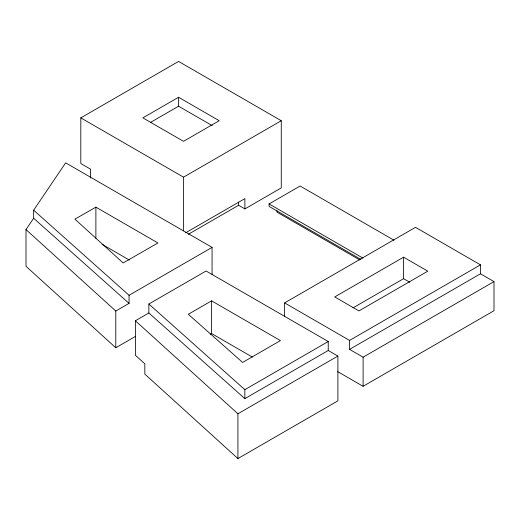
<?xml version="1.0" encoding="UTF-8"?>
<svg xmlns="http://www.w3.org/2000/svg" width="520" height="520" viewBox="0 0 520 520"><rect width="100%" height="100%" fill="white"/><g stroke="black" fill="none" stroke-linecap="round" stroke-linejoin="round"><path stroke-width="0.78" d="M135.356 336.459L115.784 347.757L26 266.305L26 229.58L33.657 218.257L33.657 210.191L65.657 162.851L212.062 247.383L212.062 274.573M90.597 177.957L90.597 169.202L80.814 163.553L80.814 117.871L178.568 61.432L281.268 120.724L281.268 187.902L244.881 208.91L238.589 205.276L188.377 234.267M178.568 97.26L142.87 117.871L183.514 141.336L219.213 120.724L178.568 97.26L178.568 106.216L212.206 125.638M150.573 122.382L178.568 106.216M80.814 117.871L183.514 177.164L281.268 120.724M185.608 232.83L244.881 198.614L244.881 208.91M360.88 259.389L269.087 206.401L269.087 203.938L300.118 186.024L394.004 240.227M115.784 347.757L115.784 311.031L129.051 303.375L129.051 295.308L212.062 247.383M148.857 304.025L206.063 270.998L328.237 341.529L328.237 350.487L244.849 398.632L148.857 312.981L148.857 304.025L244.849 389.675L244.849 398.632M328.237 350.487L337.89 356.063L337.89 400.849L237.919 458.569L144.827 374.107L144.827 363.805L135.388 355.245L135.388 320.762L148.857 312.981M211.582 300.846L188.311 314.281L242.613 362.427L280.423 340.594L211.582 300.846L211.582 333.541L252.33 357.065M210.217 334.334L211.582 333.541M284.603 316.394L284.603 302.906L415.5 227.331L480.467 264.843L480.467 273.8L349.57 349.369L349.57 340.412L480.467 264.843M403.566 257.186L334.724 296.933L358.963 310.928L427.804 271.18L403.566 257.186L403.566 278.681L352.989 307.886M244.849 389.675L328.237 341.529M237.919 458.569L237.919 413.784L337.89 356.063M349.57 349.369L363.103 357.188L494 281.613L494 310.726L363.103 386.295L337.727 371.644M95.888 207.142L74.893 219.154L123.169 262.958L157.917 242.957L95.888 207.142L95.888 238.336M480.467 273.8L494 281.613M403.566 278.681L409.799 282.282M269.087 203.938L362.979 258.141M359.651 259.883L276.971 212.147L276.971 210.561M284.603 302.906L349.57 340.412M102.16 244.355L129.344 260.052M33.657 210.191L129.051 295.308M33.657 218.257L129.051 303.375M135.388 320.762L237.919 413.784M26 229.58L115.784 311.031M363.103 357.188L363.103 386.295M238.589 202.111L238.589 205.276M183.514 177.164L183.514 230.834"/></g></svg>
